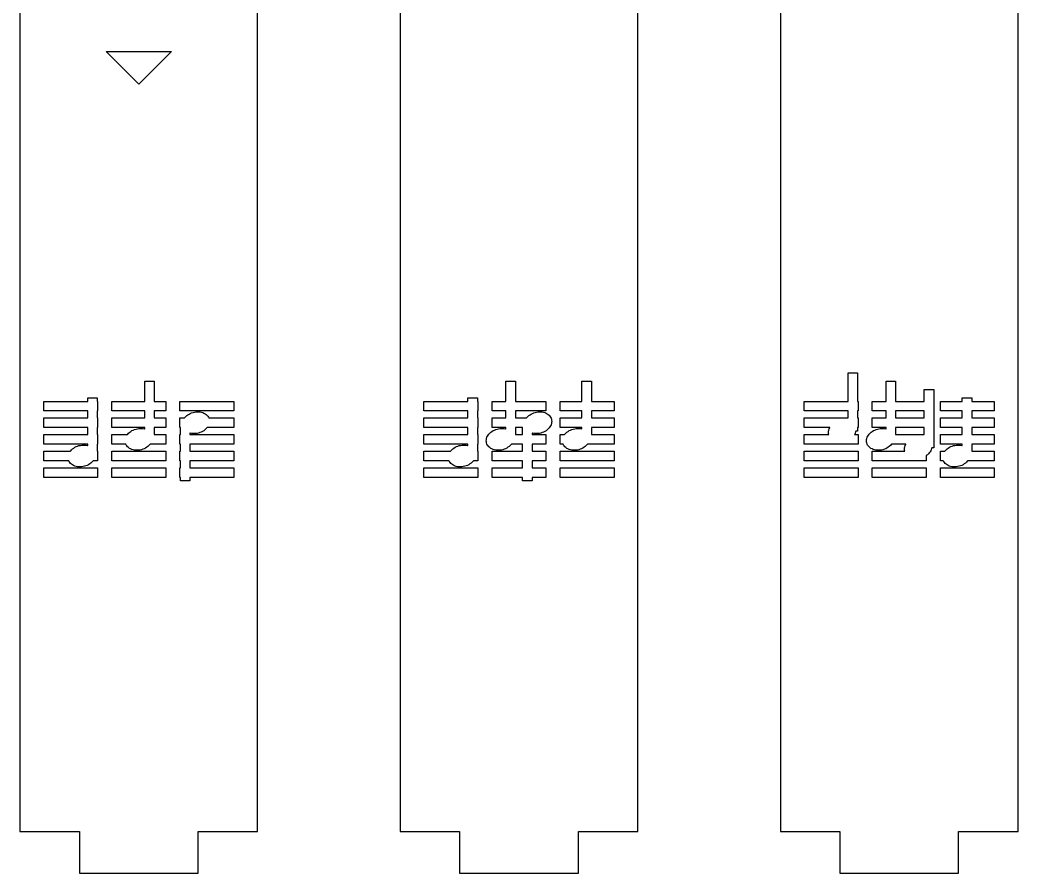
# Model space of a CAD drawing. Header units: metres. Extents: x -12 to 180, y -1275 to 154.
# Drawn here: x 0 to 84, y -3.5 to 68.3 of the extents above; entities that cross this region are included whole.
import ezdxf

# ---------------------------------------------------------------- set-up
doc = ezdxf.new("R2010")
doc.units = ezdxf.units.M

msp = doc.modelspace()

# ---------------------------------------------------------------- linework, layer by layer
for p, q in [((0, 150), (0, 0)), ((20, 0), (20, 150)), ((32, 150), (32, 0)), ((52, 0), (52, 150)), ((64, 150), (64, 0)), ((84, 0), (84, 150)), ((7.25, 65.65), (12.75, 65.65)), ((10, 62.9), (7.25, 65.65)), ((12.75, 65.65), (10, 62.9)), ((10.5, 36.2), (10.5, 37.9)), ((10.5, 37.9), (11.3, 37.9)), ((11.3, 37.9), (11.3, 36.2)), ((40.9, 36.2), (40.9, 37.9)), ((40.9, 37.9), (41.7, 37.9)), ((41.7, 37.9), (41.7, 36.2)), ((47.3, 36.2), (47.3, 37.9)), ((47.3, 37.9), (48.1, 37.9)), ((48.1, 37.9), (48.1, 36.2)), ((69.7, 36.2), (69.7, 38.6)), ((69.7, 38.6), (70.5, 38.6)), ((70.5, 38.6), (70.5, 36.2)), ((72.9, 36.2), (72.9, 37.9)), ((72.9, 37.9), (73.7, 37.9)), ((73.7, 37.9), (73.7, 36.2)), ((76.1, 36.2), (76.1, 37.2)), ((76.1, 37.2), (76.9, 37.2)), ((76.9, 37.2), (76.9, 32.3)), ((2, 35.4), (2, 36.2)), ((2, 36.2), (5.70001, 36.2)), ((5.70001, 36.2), (5.70001, 36.5)), ((5.70001, 36.5), (6.5, 36.5)), ((6.5, 36.5), (6.5, 36.2)), ((6.5, 36.2), (6.53334, 36.2)), ((6.53334, 36.2), (6.53334, 35.4)), ((7.73334, 35.4), (7.73334, 36.2)), ((7.73334, 36.2), (10.5, 36.2)), ((11.3, 36.2), (12.2667, 36.2)), ((12.2667, 36.2), (12.2667, 35.4)), ((13.4667, 35.4), (13.4667, 36.2)), ((13.4667, 36.2), (18, 36.2)), ((18, 36.2), (18, 35.4)), ((34, 35.4), (34, 36.2)), ((34, 36.2), (37.7, 36.2)), ((37.7, 36.2), (37.7, 36.5)), ((37.7, 36.5), (38.5, 36.5)), ((38.5, 36.5), (38.5, 36.2)), ((38.5, 36.2), (38.5333, 36.2)), ((38.5333, 36.2), (38.5333, 35.4)), ((39.7333, 35.4), (39.7333, 36.2)), ((39.7333, 36.2), (40.9, 36.2)), ((41.7, 36.2), (44.2667, 36.2)), ((44.2667, 36.2), (44.2667, 35.4)), ((45.4667, 35.4), (45.4667, 36.2)), ((45.4667, 36.2), (47.3, 36.2)), ((48.1, 36.2), (50, 36.2)), ((50, 36.2), (50, 35.4)), ((66, 35.4), (66, 36.2)), ((66, 36.2), (69.7, 36.2)), ((70.5, 36.2), (70.5333, 36.2)), ((70.5333, 36.2), (70.5333, 35.4)), ((71.7333, 35.4), (71.7333, 36.2)), ((71.7333, 36.2), (72.9, 36.2)), ((73.7, 36.2), (76.1, 36.2)), ((77.4667, 35.4), (77.4667, 36.2)), ((77.4667, 36.2), (79.3, 36.2)), ((79.3, 36.2), (79.3, 36.5)), ((79.3, 36.5), (80.1, 36.5)), ((80.1, 36.5), (80.1, 36.2)), ((80.1, 36.2), (82, 36.2)), ((82, 36.2), (82, 35.4)), ((5.70001, 35.4), (2, 35.4)), ((5.70001, 34.8), (5.70001, 35.4)), ((6.53334, 35.4), (6.5, 35.4)), ((6.5, 35.4), (6.5, 34.8)), ((10.5, 35.4), (7.73334, 35.4)), ((10.5, 34.8), (10.5, 35.4)), ((12.2667, 35.4), (11.3, 35.4)), ((11.3, 35.4), (11.3, 34.8)), ((18, 35.4), (13.4667, 35.4)), ((14.5671, 35.2693), (14.6865, 35.2962)), ((14.6865, 35.2962), (14.8071, 35.3133)), ((14.8071, 35.3133), (14.9277, 35.3203)), ((14.9277, 35.3203), (15.0468, 35.3173)), ((15.0468, 35.3173), (15.1633, 35.3043)), ((15.1633, 35.3043), (15.2758, 35.2813)), ((15.2758, 35.2813), (15.3831, 35.2487)), ((37.7, 35.4), (34, 35.4)), ((37.7, 34.8), (37.7, 35.4)), ((38.5333, 35.4), (38.5, 35.4)), ((38.5, 35.4), (38.5, 34.8)), ((40.9, 35.4), (39.7333, 35.4)), ((40.9, 34.8), (40.9, 35.4)), ((44.2667, 35.4), (41.7, 35.4)), ((41.7, 35.4), (41.7, 34.8)), ((43.3671, 35.2693), (43.4865, 35.2962)), ((43.4865, 35.2962), (43.6071, 35.3133)), ((43.6071, 35.3133), (43.7277, 35.3203)), ((43.7277, 35.3203), (43.8468, 35.3173)), ((43.8468, 35.3173), (43.9633, 35.3043)), ((43.9633, 35.3043), (44.0758, 35.2813)), ((44.0758, 35.2813), (44.1831, 35.2487)), ((47.3, 35.4), (45.4667, 35.4)), ((47.3, 34.8), (47.3, 35.4)), ((50, 35.4), (48.1, 35.4)), ((48.1, 35.4), (48.1, 34.8)), ((69.7, 35.4), (66, 35.4)), ((69.7, 34.8), (69.7, 35.4)), ((70.5333, 35.4), (70.5, 35.4)), ((70.5, 35.4), (70.5, 34.8)), ((72.9, 35.4), (71.7333, 35.4)), ((72.9, 34.8), (72.9, 35.4)), ((76.1, 35.4), (73.7, 35.4)), ((73.7, 35.4), (73.7, 34.8)), ((76.1, 34.8), (76.1, 35.4)), ((79.3, 35.4), (77.4667, 35.4)), ((79.3, 34.8), (79.3, 35.4)), ((82, 35.4), (80.1, 35.4)), ((80.1, 35.4), (80.1, 34.8)), ((2, 34), (2, 34.8)), ((2, 34.8), (5.70001, 34.8)), ((6.5, 34.8), (6.53334, 34.8)), ((6.53334, 34.8), (6.53334, 34)), ((7.73334, 34), (7.73334, 34.8)), ((7.73334, 34.8), (10.5, 34.8)), ((11.3, 34.8), (12.2667, 34.8)), ((12.2667, 34.8), (12.2667, 34)), ((13.4667, 34), (13.4667, 34.8)), ((13.4667, 34.8), (13.8374, 34.8)), ((13.8374, 34.8), (13.8707, 34.8434)), ((13.8707, 34.8434), (13.9473, 34.9253)), ((13.9473, 34.9253), (14.0332, 35.0014)), ((14.0332, 35.0014), (14.1275, 35.071)), ((14.1275, 35.071), (14.2292, 35.1332)), ((14.2292, 35.1332), (14.3372, 35.1874)), ((14.3372, 35.1874), (14.4502, 35.2329)), ((14.4502, 35.2329), (14.5671, 35.2693)), ((15.3831, 35.2487), (15.484, 35.2067)), ((15.484, 35.2067), (15.5774, 35.156)), ((15.5774, 35.156), (15.6622, 35.0969)), ((15.6622, 35.0969), (15.7377, 35.0302)), ((15.7377, 35.0302), (15.8028, 34.9566)), ((15.8028, 34.9566), (15.857, 34.8769)), ((15.857, 34.8769), (15.8956, 34.8)), ((15.8956, 34.8), (18, 34.8)), ((18, 34.8), (18, 34)), ((34, 34), (34, 34.8)), ((34, 34.8), (37.7, 34.8)), ((38.5, 34.8), (38.5333, 34.8)), ((38.5333, 34.8), (38.5333, 34)), ((39.7333, 34), (39.7333, 34.8)), ((39.7333, 34.8), (40.9, 34.8)), ((41.7, 34.8), (42.6375, 34.8)), ((42.6375, 34.8), (42.6707, 34.8434)), ((42.6707, 34.8434), (42.7473, 34.9253)), ((42.7473, 34.9253), (42.8332, 35.0014)), ((42.8332, 35.0014), (42.9275, 35.071)), ((42.9275, 35.071), (43.0292, 35.1332)), ((43.0292, 35.1332), (43.1372, 35.1874)), ((43.1372, 35.1874), (43.2502, 35.2329)), ((43.2502, 35.2329), (43.3671, 35.2693)), ((44.1831, 35.2487), (44.284, 35.2067)), ((44.284, 35.2067), (44.3774, 35.156)), ((44.3774, 35.156), (44.4622, 35.0969)), ((44.4622, 35.0969), (44.5377, 35.0302)), ((44.5377, 35.0302), (44.6028, 34.9566)), ((44.6028, 34.9566), (44.657, 34.8769)), ((44.657, 34.8769), (44.6996, 34.792)), ((44.6996, 34.792), (44.7301, 34.7028)), ((44.7301, 34.7028), (44.7483, 34.6103)), ((44.7538, 34.5154), (44.7468, 34.4193)), ((44.7483, 34.6103), (44.7538, 34.5154)), ((45.4667, 34), (45.4667, 34.8)), ((45.4667, 34.8), (47.3, 34.8)), ((48.1, 34.8), (50, 34.8)), ((50, 34.8), (50, 34)), ((66, 34), (66, 34.8)), ((66, 34.8), (69.7, 34.8)), ((70.5, 34.8), (70.5333, 34.8)), ((70.5333, 34.8), (70.5333, 34)), ((71.7333, 34), (71.7333, 34.8)), ((71.7333, 34.8), (72.9, 34.8)), ((73.7, 34.8), (76.1, 34.8)), ((77.4667, 34), (77.4667, 34.8)), ((77.4667, 34.8), (79.3, 34.8)), ((80.1, 34.8), (82, 34.8)), ((82, 34.8), (82, 34)), ((5.70001, 34), (2, 34)), ((5.70001, 33.4), (5.70001, 34)), ((6.53334, 34), (6.5, 34)), ((6.5, 34), (6.5, 33.4)), ((10.5, 34), (7.73334, 34)), ((9.14728, 33.5253), (9.23322, 33.6014)), ((9.23322, 33.6014), (9.32755, 33.671)), ((9.32755, 33.671), (9.42924, 33.7332)), ((9.42924, 33.7332), (9.53719, 33.7874)), ((9.53719, 33.7874), (9.65022, 33.8329)), ((9.65022, 33.8329), (9.76707, 33.8693)), ((9.76707, 33.8693), (9.88647, 33.8962)), ((9.88647, 33.8962), (10.0071, 33.9133)), ((10.0071, 33.9133), (10.1277, 33.9203)), ((10.1277, 33.9203), (10.2469, 33.9173)), ((10.2469, 33.9173), (10.3633, 33.9043)), ((10.3633, 33.9043), (10.4758, 33.8813)), ((10.4758, 33.8813), (10.5, 33.8739)), ((10.5, 33.8739), (10.5, 34)), ((12.2667, 34), (11.3, 34)), ((11.3, 34), (11.3, 33.4)), ((13.5, 34), (13.4667, 34)), ((13.5, 33.4), (13.5, 34)), ((15.2628, 33.6126), (15.1498, 33.5671)), ((15.3707, 33.6668), (15.2628, 33.6126)), ((15.4724, 33.729), (15.3707, 33.6668)), ((15.5668, 33.7986), (15.4724, 33.729)), ((15.6527, 33.8747), (15.5668, 33.7986)), ((15.7293, 33.9566), (15.6527, 33.8747)), ((15.7625, 34), (15.7293, 33.9566)), ((18, 34), (15.7625, 34)), ((37.7, 34), (34, 34)), ((37.7, 33.4), (37.7, 34)), ((38.5333, 34), (38.5, 34)), ((38.5, 34), (38.5, 33.4)), ((39.5473, 33.5253), (39.6332, 33.6014)), ((39.6332, 33.6014), (39.7276, 33.671)), ((39.7276, 33.671), (39.8293, 33.7332)), ((40.9, 34), (39.7333, 34)), ((39.8293, 33.7332), (39.9372, 33.7874)), ((39.9372, 33.7874), (40.0502, 33.8329)), ((40.0502, 33.8329), (40.1671, 33.8693)), ((40.1671, 33.8693), (40.2865, 33.8962)), ((40.2865, 33.8962), (40.4071, 33.9133)), ((40.4071, 33.9133), (40.5277, 33.9203)), ((40.5277, 33.9203), (40.6469, 33.9173)), ((40.6469, 33.9173), (40.7633, 33.9043)), ((40.7633, 33.9043), (40.8758, 33.8813)), ((40.8758, 33.8813), (40.9, 33.8739)), ((40.9, 33.8739), (40.9, 34)), ((42.3, 34), (41.7, 34)), ((41.7, 34), (41.7, 33.4)), ((42.3, 33.4), (42.3, 34)), ((44.0628, 33.6126), (43.9498, 33.5671)), ((44.1707, 33.6668), (44.0628, 33.6126)), ((44.2724, 33.729), (44.1707, 33.6668)), ((44.3668, 33.7986), (44.2724, 33.729)), ((44.4527, 33.8747), (44.3668, 33.7986)), ((44.5293, 33.9566), (44.4527, 33.8747)), ((44.5957, 34.0433), (44.5293, 33.9566)), ((44.6512, 34.134), (44.5957, 34.0433)), ((44.6952, 34.2276), (44.6512, 34.134)), ((44.7272, 34.323), (44.6952, 34.2276)), ((44.7468, 34.4193), (44.7272, 34.323)), ((47.3, 34), (45.4667, 34)), ((45.9473, 33.5253), (46.0332, 33.6014)), ((46.0332, 33.6014), (46.1275, 33.671)), ((46.1275, 33.671), (46.2292, 33.7332)), ((46.2292, 33.7332), (46.3372, 33.7874)), ((46.3372, 33.7874), (46.4502, 33.8329)), ((46.4502, 33.8329), (46.5671, 33.8693)), ((46.5671, 33.8693), (46.6865, 33.8962)), ((46.6865, 33.8962), (46.8071, 33.9133)), ((46.8071, 33.9133), (46.9277, 33.9203)), ((46.9277, 33.9203), (47.0468, 33.9173)), ((47.0468, 33.9173), (47.1633, 33.9043)), ((47.1633, 33.9043), (47.2758, 33.8813)), ((47.2758, 33.8813), (47.3, 33.8739)), ((47.3, 33.8739), (47.3, 34)), ((50, 34), (48.1, 34)), ((48.1, 34), (48.1, 33.4)), ((68.1696, 34), (66, 34)), ((68.0462, 33.5845), (68.0532, 33.6806)), ((68.0532, 33.6806), (68.0728, 33.7769)), ((68.0728, 33.7769), (68.1048, 33.8724)), ((68.1048, 33.8724), (68.1488, 33.966)), ((68.1488, 33.966), (68.1696, 34)), ((70.3272, 33.623), (70.2952, 33.5276)), ((70.3429, 33.7), (70.3272, 33.623)), ((70.5, 33.7), (70.3429, 33.7)), ((70.5333, 34), (70.5, 34)), ((70.5, 34), (70.5, 33.7)), ((71.5473, 33.5253), (71.6332, 33.6014)), ((71.6332, 33.6014), (71.7276, 33.671)), ((71.7276, 33.671), (71.8293, 33.7332)), ((72.9, 34), (71.7333, 34)), ((71.8293, 33.7332), (71.9372, 33.7874)), ((71.9372, 33.7874), (72.0502, 33.8329)), ((72.0502, 33.8329), (72.1671, 33.8693)), ((72.1671, 33.8693), (72.2865, 33.8962)), ((72.2865, 33.8962), (72.4071, 33.9133)), ((72.4071, 33.9133), (72.5277, 33.9203)), ((72.5277, 33.9203), (72.6469, 33.9173)), ((72.6469, 33.9173), (72.7633, 33.9043)), ((72.7633, 33.9043), (72.8758, 33.8813)), ((72.8758, 33.8813), (72.9, 33.8739)), ((72.9, 33.8739), (72.9, 34)), ((76.1, 34), (73.7, 34)), ((73.7, 34), (73.7, 33.4)), ((76.1, 33.4), (76.1, 34)), ((79.3, 34), (77.4667, 34)), ((79.3, 33.4), (79.3, 34)), ((82, 34), (80.1, 34)), ((80.1, 34), (80.1, 33.4)), ((2, 32.6), (2, 33.4)), ((2, 33.4), (5.70001, 33.4)), ((6.5, 33.4), (6.53334, 33.4)), ((6.53334, 33.4), (6.53334, 32.6)), ((7.73334, 32.6), (7.73334, 33.4)), ((7.73334, 33.4), (9.03746, 33.4)), ((9.03746, 33.4), (9.07069, 33.4434)), ((9.07069, 33.4434), (9.14728, 33.5253)), ((11.3, 33.4), (12.2667, 33.4)), ((12.2667, 33.4), (12.2667, 32.6)), ((13.4667, 32.6), (13.4667, 33.4)), ((13.4667, 33.4), (13.5, 33.4)), ((14.3242, 33.5187), (14.3, 33.5261)), ((14.3, 33.5261), (14.3, 33.4)), ((14.3, 33.4), (18, 33.4)), ((14.4367, 33.4957), (14.3242, 33.5187)), ((14.5531, 33.4827), (14.4367, 33.4957)), ((14.6723, 33.4796), (14.5531, 33.4827)), ((14.7929, 33.4867), (14.6723, 33.4796)), ((14.9135, 33.5038), (14.7929, 33.4867)), ((15.0329, 33.5307), (14.9135, 33.5038)), ((15.1498, 33.5671), (15.0329, 33.5307)), ((18, 33.4), (18, 32.6)), ((34, 32.6), (34, 33.4)), ((34, 33.4), (37.7, 33.4)), ((38.5, 33.4), (38.5333, 33.4)), ((38.5333, 33.4), (38.5333, 32.6)), ((39.2462, 32.8846), (39.2532, 32.9807)), ((39.2517, 32.7897), (39.2462, 32.8846)), ((39.2699, 32.6972), (39.2517, 32.7897)), ((39.2532, 32.9807), (39.2728, 33.077)), ((39.2728, 33.077), (39.3048, 33.1724)), ((39.3048, 33.1724), (39.3488, 33.266)), ((39.3488, 33.266), (39.4043, 33.3567)), ((39.4043, 33.3567), (39.4707, 33.4434)), ((39.4707, 33.4434), (39.5473, 33.5253)), ((41.7, 33.4), (42.3, 33.4)), ((43.1242, 33.5187), (43.1, 33.5261)), ((43.1, 33.5261), (43.1, 33.4)), ((43.1, 33.4), (44.2667, 33.4)), ((43.2367, 33.4957), (43.1242, 33.5187)), ((43.3531, 33.4827), (43.2367, 33.4957)), ((43.4723, 33.4796), (43.3531, 33.4827)), ((43.5929, 33.4867), (43.4723, 33.4796)), ((43.7135, 33.5038), (43.5929, 33.4867)), ((43.8329, 33.5307), (43.7135, 33.5038)), ((43.9498, 33.5671), (43.8329, 33.5307)), ((44.2667, 33.4), (44.2667, 32.6)), ((45.4667, 32.6), (45.4667, 33.4)), ((45.4667, 33.4), (45.8374, 33.4)), ((45.8374, 33.4), (45.8707, 33.4434)), ((45.8707, 33.4434), (45.9473, 33.5253)), ((48.1, 33.4), (50, 33.4)), ((50, 33.4), (50, 32.6)), ((66, 32.6), (66, 33.4)), ((66, 33.4), (68.0693, 33.4)), ((68.0517, 33.4897), (68.0462, 33.5845)), ((68.0693, 33.4), (68.0517, 33.4897)), ((70.2512, 33.434), (70.2304, 33.4)), ((70.2304, 33.4), (70.5333, 33.4)), ((70.2952, 33.5276), (70.2512, 33.434)), ((70.5333, 33.4), (70.5333, 32.6)), ((71.2462, 32.8846), (71.2532, 32.9807)), ((71.2517, 32.7897), (71.2462, 32.8846)), ((71.2699, 32.6972), (71.2517, 32.7897)), ((71.2532, 32.9807), (71.2728, 33.077)), ((71.2728, 33.077), (71.3048, 33.1724)), ((71.3048, 33.1724), (71.3488, 33.266)), ((71.3488, 33.266), (71.4043, 33.3567)), ((71.4043, 33.3567), (71.4707, 33.4434)), ((71.4707, 33.4434), (71.5473, 33.5253)), ((73.7, 33.4), (76.1, 33.4)), ((77.4667, 32.6), (77.4667, 33.4)), ((77.4667, 33.4), (79.3, 33.4)), ((80.1, 33.4), (82, 33.4)), ((82, 33.4), (82, 32.6)), ((5.70001, 32.6), (2, 32.6)), ((2, 31.2), (2, 32)), ((2, 32), (4.23747, 32)), ((4.23747, 32), (4.27071, 32.0434)), ((4.27071, 32.0434), (4.34729, 32.1253)), ((4.34729, 32.1253), (4.43323, 32.2014)), ((4.43323, 32.2014), (4.52756, 32.271)), ((4.52756, 32.271), (4.62926, 32.3332)), ((4.62926, 32.3332), (4.7372, 32.3874)), ((4.7372, 32.3874), (4.85023, 32.4329)), ((4.85023, 32.4329), (4.96709, 32.4693)), ((4.96709, 32.4693), (5.08649, 32.4962)), ((5.08649, 32.4962), (5.20712, 32.5133)), ((5.20712, 32.5133), (5.3277, 32.5204)), ((5.3277, 32.5204), (5.44687, 32.5173)), ((5.44687, 32.5173), (5.56334, 32.5043)), ((5.56334, 32.5043), (5.67583, 32.4813)), ((5.67583, 32.4813), (5.70001, 32.4739)), ((5.70001, 32.4739), (5.70001, 32.6)), ((6.53334, 32.6), (6.5, 32.6)), ((6.5, 32.6), (6.5, 32)), ((6.5, 32), (6.53334, 32)), ((6.53334, 32), (6.53334, 31.2)), ((8.90442, 32.6), (7.73334, 32.6)), ((7.73334, 31.2), (7.73334, 32)), ((7.73334, 32), (12.2667, 32)), ((8.94301, 32.5231), (8.90442, 32.6)), ((8.99716, 32.4434), (8.94301, 32.5231)), ((9.06232, 32.3698), (8.99716, 32.4434)), ((9.13776, 32.3031), (9.06232, 32.3698)), ((9.22263, 32.244), (9.13776, 32.3031)), ((9.31602, 32.1933), (9.22263, 32.244)), ((9.4169, 32.1513), (9.31602, 32.1933)), ((9.52419, 32.1187), (9.4169, 32.1513)), ((9.63667, 32.0957), (9.52419, 32.1187)), ((9.75314, 32.0827), (9.63667, 32.0957)), ((9.87231, 32.0797), (9.75314, 32.0827)), ((9.99289, 32.0867), (9.87231, 32.0797)), ((10.1135, 32.1038), (9.99289, 32.0867)), ((10.2329, 32.1307), (10.1135, 32.1038)), ((10.3498, 32.1671), (10.2329, 32.1307)), ((10.4628, 32.2126), (10.3498, 32.1671)), ((10.5708, 32.2668), (10.4628, 32.2126)), ((10.6725, 32.329), (10.5708, 32.2668)), ((10.7668, 32.3986), (10.6725, 32.329)), ((10.8527, 32.4747), (10.7668, 32.3986)), ((10.9293, 32.5566), (10.8527, 32.4747)), ((10.9625, 32.6), (10.9293, 32.5566)), ((12.2667, 32.6), (10.9625, 32.6)), ((12.2667, 32), (12.2667, 31.2)), ((13.5, 32.6), (13.4667, 32.6)), ((13.4667, 31.2), (13.4667, 32)), ((13.4667, 32), (13.5, 32)), ((13.5, 32), (13.5, 32.6)), ((18, 32.6), (14.3, 32.6)), ((14.3, 32.6), (14.3, 32)), ((14.3, 32), (18, 32)), ((18, 32), (18, 31.2)), ((37.7, 32.6), (34, 32.6)), ((34, 31.2), (34, 32)), ((34, 32), (36.2375, 32)), ((36.2375, 32), (36.2707, 32.0434)), ((36.2707, 32.0434), (36.3473, 32.1253)), ((36.3473, 32.1253), (36.4332, 32.2014)), ((36.4332, 32.2014), (36.5276, 32.271)), ((36.5276, 32.271), (36.6293, 32.3332)), ((36.6293, 32.3332), (36.7372, 32.3874)), ((36.7372, 32.3874), (36.8502, 32.4329)), ((36.8502, 32.4329), (36.9671, 32.4693)), ((36.9671, 32.4693), (37.0865, 32.4962)), ((37.0865, 32.4962), (37.2071, 32.5133)), ((37.2071, 32.5133), (37.3277, 32.5204)), ((37.3277, 32.5204), (37.4469, 32.5173)), ((37.4469, 32.5173), (37.5633, 32.5043)), ((37.5633, 32.5043), (37.6758, 32.4813)), ((37.6758, 32.4813), (37.7, 32.4739)), ((37.7, 32.4739), (37.7, 32.6)), ((38.5333, 32.6), (38.5, 32.6)), ((38.5, 32.6), (38.5, 32)), ((38.5, 32), (38.5333, 32)), ((38.5333, 32), (38.5333, 31.2)), ((39.3004, 32.608), (39.2699, 32.6972)), ((39.343, 32.5231), (39.3004, 32.608)), ((39.3972, 32.4434), (39.343, 32.5231)), ((39.4623, 32.3698), (39.3972, 32.4434)), ((39.5378, 32.3031), (39.4623, 32.3698)), ((39.6226, 32.244), (39.5378, 32.3031)), ((39.716, 32.1933), (39.6226, 32.244)), ((39.8169, 32.1513), (39.716, 32.1933)), ((39.7333, 31.2), (39.7333, 32)), ((39.7333, 32), (42.3, 32)), ((39.9242, 32.1187), (39.8169, 32.1513)), ((40.0367, 32.0957), (39.9242, 32.1187)), ((40.1532, 32.0827), (40.0367, 32.0957)), ((40.2723, 32.0797), (40.1532, 32.0827)), ((40.3929, 32.0867), (40.2723, 32.0797)), ((40.5135, 32.1038), (40.3929, 32.0867)), ((40.6329, 32.1307), (40.5135, 32.1038)), ((40.7498, 32.1671), (40.6329, 32.1307)), ((40.8628, 32.2126), (40.7498, 32.1671)), ((40.9708, 32.2668), (40.8628, 32.2126)), ((41.0725, 32.329), (40.9708, 32.2668)), ((41.1668, 32.3986), (41.0725, 32.329)), ((41.2527, 32.4747), (41.1668, 32.3986)), ((41.3293, 32.5566), (41.2527, 32.4747)), ((41.3625, 32.6), (41.3293, 32.5566)), ((42.3, 32.6), (41.3625, 32.6)), ((42.3, 32), (42.3, 32.6)), ((44.2667, 32.6), (43.1, 32.6)), ((43.1, 32.6), (43.1, 32)), ((43.1, 32), (44.2667, 32)), ((44.2667, 32), (44.2667, 31.2)), ((45.7044, 32.6), (45.4667, 32.6)), ((45.4667, 31.2), (45.4667, 32)), ((45.4667, 32), (50, 32)), ((45.743, 32.5231), (45.7044, 32.6)), ((45.7971, 32.4434), (45.743, 32.5231)), ((45.8623, 32.3698), (45.7971, 32.4434)), ((45.9377, 32.3031), (45.8623, 32.3698)), ((46.0226, 32.244), (45.9377, 32.3031)), ((46.116, 32.1933), (46.0226, 32.244)), ((46.2169, 32.1513), (46.116, 32.1933)), ((46.3242, 32.1187), (46.2169, 32.1513)), ((46.4367, 32.0957), (46.3242, 32.1187)), ((46.5531, 32.0827), (46.4367, 32.0957)), ((46.6723, 32.0797), (46.5531, 32.0827)), ((46.7929, 32.0867), (46.6723, 32.0797)), ((46.9135, 32.1038), (46.7929, 32.0867)), ((47.0329, 32.1307), (46.9135, 32.1038)), ((47.1498, 32.1671), (47.0329, 32.1307)), ((47.2628, 32.2126), (47.1498, 32.1671)), ((47.3707, 32.2668), (47.2628, 32.2126)), ((47.4724, 32.329), (47.3707, 32.2668)), ((47.5668, 32.3986), (47.4724, 32.329)), ((47.6527, 32.4747), (47.5668, 32.3986)), ((47.7293, 32.5566), (47.6527, 32.4747)), ((47.7625, 32.6), (47.7293, 32.5566)), ((50, 32.6), (47.7625, 32.6)), ((50, 32), (50, 31.2)), ((70.5333, 32.6), (66, 32.6)), ((66, 31.2), (66, 32)), ((66, 32), (70.5333, 32)), ((70.5333, 32), (70.5333, 31.2)), ((71.3004, 32.608), (71.2699, 32.6972)), ((71.343, 32.5231), (71.3004, 32.608)), ((71.3972, 32.4434), (71.343, 32.5231)), ((71.4623, 32.3698), (71.3972, 32.4434)), ((71.5378, 32.3031), (71.4623, 32.3698)), ((71.6226, 32.244), (71.5378, 32.3031)), ((71.716, 32.1933), (71.6226, 32.244)), ((71.8169, 32.1513), (71.716, 32.1933)), ((71.7333, 31.2), (71.7333, 32)), ((71.7333, 32), (74.4693, 32)), ((71.9242, 32.1187), (71.8169, 32.1513)), ((72.0367, 32.0957), (71.9242, 32.1187)), ((72.1532, 32.0827), (72.0367, 32.0957)), ((72.2723, 32.0797), (72.1532, 32.0827)), ((72.3929, 32.0867), (72.2723, 32.0797)), ((72.5135, 32.1038), (72.3929, 32.0867)), ((72.6329, 32.1307), (72.5135, 32.1038)), ((72.7498, 32.1671), (72.6329, 32.1307)), ((72.8628, 32.2126), (72.7498, 32.1671)), ((72.9708, 32.2668), (72.8628, 32.2126)), ((73.0725, 32.329), (72.9708, 32.2668)), ((73.1668, 32.3986), (73.0725, 32.329)), ((73.2527, 32.4747), (73.1668, 32.3986)), ((73.3293, 32.5566), (73.2527, 32.4747)), ((73.3625, 32.6), (73.3293, 32.5566)), ((74.5696, 32.6), (73.3625, 32.6)), ((74.4461, 32.1846), (74.4532, 32.2807)), ((74.4517, 32.0897), (74.4461, 32.1846)), ((74.4693, 32), (74.4517, 32.0897)), ((74.4532, 32.2807), (74.4728, 32.377)), ((74.4728, 32.377), (74.5048, 32.4724)), ((74.5048, 32.4724), (74.5488, 32.566)), ((74.5488, 32.566), (74.5696, 32.6)), ((76.5957, 31.9433), (76.5293, 31.8566)), ((76.6512, 32.034), (76.5957, 31.9433)), ((76.6952, 32.1276), (76.6512, 32.034)), ((76.7272, 32.2231), (76.6952, 32.1276)), ((76.7428, 32.3), (76.7272, 32.2231)), ((76.9, 32.3), (76.7428, 32.3)), ((79.3, 32.6), (77.4667, 32.6)), ((77.4667, 31.2), (77.4667, 32)), ((77.4667, 32), (77.8374, 32)), ((77.8374, 32), (77.8707, 32.0434)), ((77.8707, 32.0434), (77.9473, 32.1253)), ((77.9473, 32.1253), (78.0332, 32.2014)), ((78.0332, 32.2014), (78.1275, 32.271)), ((78.1275, 32.271), (78.2292, 32.3332)), ((78.2292, 32.3332), (78.3372, 32.3874)), ((78.3372, 32.3874), (78.4502, 32.4329)), ((78.4502, 32.4329), (78.5671, 32.4693)), ((78.5671, 32.4693), (78.6865, 32.4962)), ((78.6865, 32.4962), (78.8071, 32.5133)), ((78.8071, 32.5133), (78.9277, 32.5204)), ((78.9277, 32.5204), (79.0468, 32.5173)), ((79.0468, 32.5173), (79.1633, 32.5043)), ((79.1633, 32.5043), (79.2758, 32.4813)), ((79.2758, 32.4813), (79.3, 32.4739)), ((79.3, 32.4739), (79.3, 32.6)), ((82, 32.6), (80.1, 32.6)), ((80.1, 32.6), (80.1, 32)), ((80.1, 32), (82, 32)), ((82, 32), (82, 31.2)), ((4.10443, 31.2), (2, 31.2)), ((4.14302, 31.1231), (4.10443, 31.2)), ((4.19717, 31.0434), (4.14302, 31.1231)), ((6.12932, 31.1566), (6.05273, 31.0747)), ((6.16255, 31.2), (6.12932, 31.1566)), ((6.53334, 31.2), (6.16255, 31.2)), ((12.2667, 31.2), (7.73334, 31.2)), ((13.5, 31.2), (13.4667, 31.2)), ((13.5, 30.6), (13.5, 31.2)), ((18, 31.2), (14.3, 31.2)), ((14.3, 31.2), (14.3, 30.6)), ((36.1044, 31.2), (34, 31.2)), ((36.143, 31.1231), (36.1044, 31.2)), ((36.1972, 31.0434), (36.143, 31.1231)), ((38.1293, 31.1566), (38.0527, 31.0747)), ((38.1626, 31.2), (38.1293, 31.1566)), ((38.5333, 31.2), (38.1626, 31.2)), ((42.3, 31.2), (39.7333, 31.2)), ((42.3, 30.6), (42.3, 31.2)), ((44.2667, 31.2), (43.1, 31.2)), ((43.1, 31.2), (43.1, 30.6)), ((50, 31.2), (45.4667, 31.2)), ((70.5333, 31.2), (66, 31.2)), ((76.2667, 31.2), (71.7333, 31.2)), ((76.2724, 31.629), (76.2667, 31.6255)), ((76.2667, 31.6255), (76.2667, 31.2)), ((76.3668, 31.6986), (76.2724, 31.629)), ((76.4527, 31.7747), (76.3668, 31.6986)), ((76.5293, 31.8566), (76.4527, 31.7747)), ((77.7044, 31.2), (77.4667, 31.2)), ((77.743, 31.1231), (77.7044, 31.2)), ((77.7971, 31.0434), (77.743, 31.1231)), ((79.7293, 31.1566), (79.6527, 31.0747)), ((79.7625, 31.2), (79.7293, 31.1566)), ((82, 31.2), (79.7625, 31.2)), ((2, 29.8), (2, 30.6)), ((2, 30.6), (6.53334, 30.6)), ((4.26233, 30.9698), (4.19717, 31.0434)), ((4.33777, 30.9031), (4.26233, 30.9698)), ((4.42264, 30.844), (4.33777, 30.9031)), ((4.51604, 30.7933), (4.42264, 30.844)), ((4.61691, 30.7513), (4.51604, 30.7933)), ((4.7242, 30.7187), (4.61691, 30.7513)), ((4.83669, 30.6957), (4.7242, 30.7187)), ((4.95316, 30.6827), (4.83669, 30.6957)), ((5.07233, 30.6797), (4.95316, 30.6827)), ((5.1929, 30.6867), (5.07233, 30.6797)), ((5.31354, 30.7038), (5.1929, 30.6867)), ((5.43294, 30.7307), (5.31354, 30.7038)), ((5.54979, 30.7671), (5.43294, 30.7307)), ((5.66283, 30.8126), (5.54979, 30.7671)), ((5.77077, 30.8668), (5.66283, 30.8126)), ((5.87247, 30.929), (5.77077, 30.8668)), ((5.9668, 30.9986), (5.87247, 30.929)), ((6.05273, 31.0747), (5.9668, 30.9986)), ((6.53334, 30.6), (6.53334, 29.8)), ((7.73334, 29.8), (7.73334, 30.6)), ((7.73334, 30.6), (12.2667, 30.6)), ((12.2667, 30.6), (12.2667, 29.8)), ((13.4667, 29.8), (13.4667, 30.6)), ((13.4667, 30.6), (13.5, 30.6)), ((14.3, 30.6), (18, 30.6)), ((18, 30.6), (18, 29.8)), ((34, 29.8), (34, 30.6)), ((34, 30.6), (38.5333, 30.6)), ((36.2623, 30.9698), (36.1972, 31.0434)), ((36.3378, 30.9031), (36.2623, 30.9698)), ((36.4226, 30.844), (36.3378, 30.9031)), ((36.516, 30.7933), (36.4226, 30.844)), ((36.6169, 30.7513), (36.516, 30.7933)), ((36.7242, 30.7187), (36.6169, 30.7513)), ((36.8367, 30.6957), (36.7242, 30.7187)), ((36.9532, 30.6827), (36.8367, 30.6957)), ((37.0723, 30.6797), (36.9532, 30.6827)), ((37.1929, 30.6867), (37.0723, 30.6797)), ((37.3135, 30.7038), (37.1929, 30.6867)), ((37.4329, 30.7307), (37.3135, 30.7038)), ((37.5498, 30.7671), (37.4329, 30.7307)), ((37.6628, 30.8126), (37.5498, 30.7671)), ((37.7708, 30.8668), (37.6628, 30.8126)), ((37.8725, 30.929), (37.7708, 30.8668)), ((37.9668, 30.9986), (37.8725, 30.929)), ((38.0527, 31.0747), (37.9668, 30.9986)), ((38.5333, 30.6), (38.5333, 29.8)), ((39.7333, 29.8), (39.7333, 30.6)), ((39.7333, 30.6), (42.3, 30.6)), ((43.1, 30.6), (44.2667, 30.6)), ((44.2667, 30.6), (44.2667, 29.8)), ((45.4667, 29.8), (45.4667, 30.6)), ((45.4667, 30.6), (50, 30.6)), ((50, 30.6), (50, 29.8)), ((66, 29.8), (66, 30.6)), ((66, 30.6), (70.5333, 30.6)), ((70.5333, 30.6), (70.5333, 29.8)), ((71.7333, 29.8), (71.7333, 30.6)), ((71.7333, 30.6), (76.2667, 30.6)), ((76.2667, 30.6), (76.2667, 29.8)), ((77.4667, 29.8), (77.4667, 30.6)), ((77.4667, 30.6), (82, 30.6)), ((77.8623, 30.9698), (77.7971, 31.0434)), ((77.9377, 30.9031), (77.8623, 30.9698)), ((78.0226, 30.844), (77.9377, 30.9031)), ((78.116, 30.7933), (78.0226, 30.844)), ((78.2169, 30.7513), (78.116, 30.7933)), ((78.3242, 30.7187), (78.2169, 30.7513)), ((78.4367, 30.6957), (78.3242, 30.7187)), ((78.5531, 30.6827), (78.4367, 30.6957)), ((78.6723, 30.6797), (78.5531, 30.6827)), ((78.7929, 30.6867), (78.6723, 30.6797)), ((78.9135, 30.7038), (78.7929, 30.6867)), ((79.0329, 30.7307), (78.9135, 30.7038)), ((79.1498, 30.7671), (79.0329, 30.7307)), ((79.2628, 30.8126), (79.1498, 30.7671)), ((79.3707, 30.8668), (79.2628, 30.8126)), ((79.4724, 30.929), (79.3707, 30.8668)), ((79.5668, 30.9986), (79.4724, 30.929)), ((79.6527, 31.0747), (79.5668, 30.9986)), ((82, 30.6), (82, 29.8)), ((6.53334, 29.8), (2, 29.8)), ((12.2667, 29.8), (7.73334, 29.8)), ((13.5, 29.8), (13.4667, 29.8)), ((13.5, 29.5), (13.5, 29.8)), ((14.3, 29.5), (13.5, 29.5)), ((18, 29.8), (14.3, 29.8)), ((14.3, 29.8), (14.3, 29.5)), ((38.5333, 29.8), (34, 29.8)), ((42.3, 29.8), (39.7333, 29.8)), ((42.3, 29.5), (42.3, 29.8)), ((43.1, 29.5), (42.3, 29.5)), ((44.2667, 29.8), (43.1, 29.8)), ((43.1, 29.8), (43.1, 29.5)), ((50, 29.8), (45.4667, 29.8)), ((70.5333, 29.8), (66, 29.8)), ((76.2667, 29.8), (71.7333, 29.8)), ((82, 29.8), (77.4667, 29.8)), ((0, 0), (5, 0)), ((5, 0), (5, -3.5)), ((15, 0), (20, 0)), ((15, -3.5), (15, 0)), ((32, 0), (37, 0)), ((37, 0), (37, -3.5)), ((47, 0), (52, 0)), ((47, -3.5), (47, 0)), ((64, 0), (69, 0)), ((69, 0), (69, -3.5)), ((79, 0), (84, 0)), ((79, -3.5), (79, 0)), ((5, -3.5), (15, -3.5)), ((37, -3.5), (47, -3.5)), ((69, -3.5), (79, -3.5))]:
    msp.add_line(p, q)

doc.saveas('drawing.dxf')
